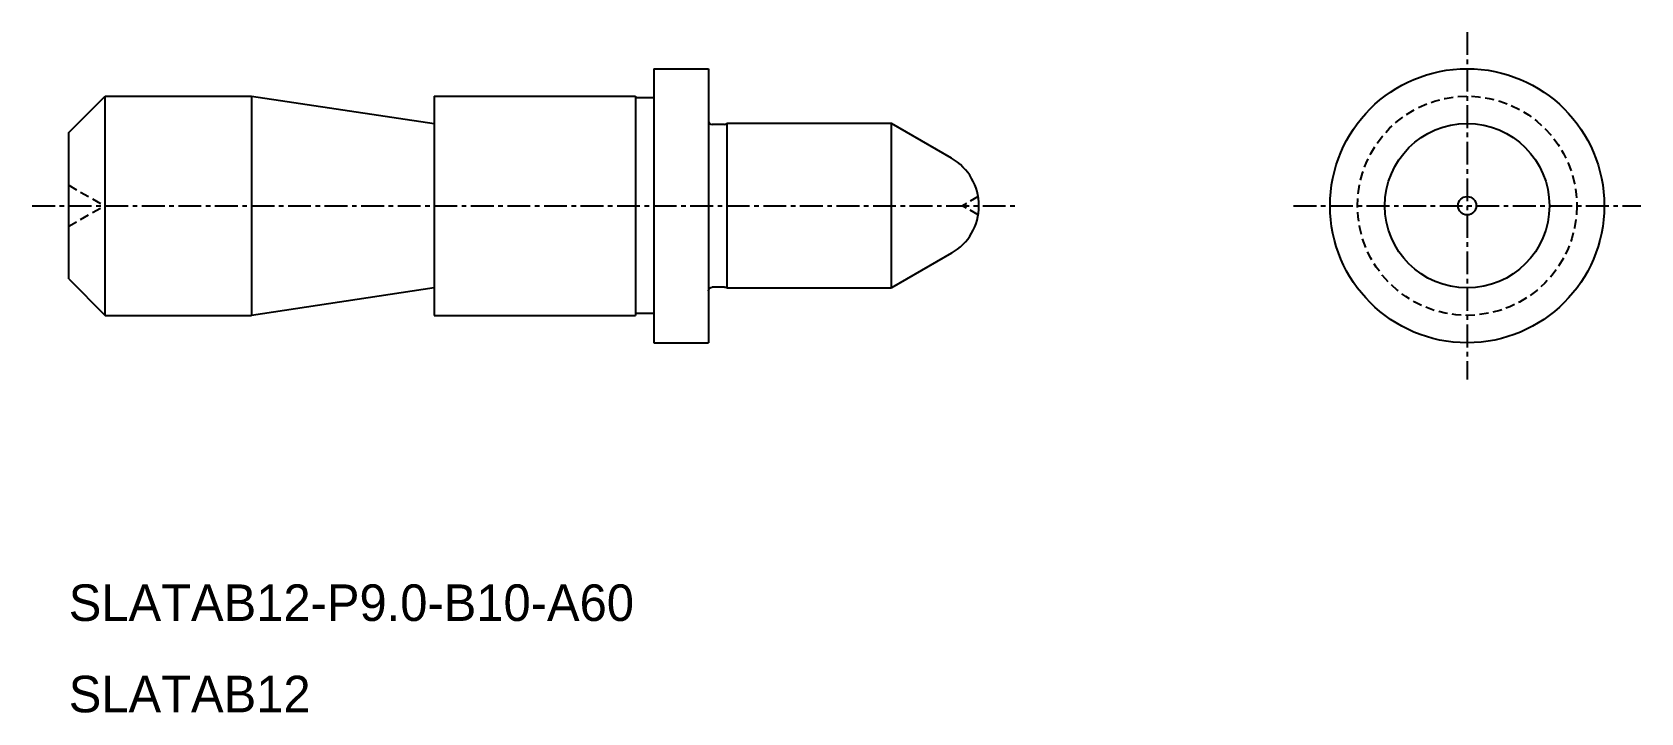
# Model space of a CAD drawing. Extents: x -1486.1 to -1398.1, y -788.3 to -751.1.
import ezdxf

# ---------------------------------------------------------------- set-up
doc = ezdxf.new("R2010")
doc.units = 0
doc.linetypes.add('CENTER', pattern=[2, 1.25, -0.25, 0.25, -0.25])
doc.linetypes.add('DASHED', pattern=[0.75, 0.5, -0.25])
doc.layers.get('0').update_dxf_attribs({"linetype": 'CONTINUOUS'})
doc.layers.add('CENTER', color=1, linetype='CENTER')

# ---------------------------------------------------------------- blocks, each defined once
blk = doc.blocks.new('A$C6D102F53')
at = {"color": 7, "linetype": 'CONTINUOUS'}
blk.add_line((-0.132, -0.05), (-0.8, -0.05), dxfattribs=at)
for centre, start, end in [((-0.8, 0.15), 180, 270), ((-0.132, 0.15), 270, 311.40962)]:
    blk.add_arc(centre, 0.2, start, end, dxfattribs=at)

msp = doc.modelspace()

# ---------------------------------------------------------------- linework, layer by layer
at = {"color": 7, "linetype": 'CONTINUOUS'}
for p, q in [((-1452.149, -753.091), (-1449.149, -753.091)), ((-1452.149, -753.091), (-1452.149, -768.091)), ((-1449.149, -753.091), (-1449.149, -768.091)), ((-1484.149, -756.591), (-1482.149, -754.591)), ((-1482.149, -754.591), (-1474.149, -754.591)), ((-1474.149, -754.591), (-1474.149, -766.591)), ((-1474.149, -754.591), (-1464.149, -756.091)), ((-1464.149, -754.591), (-1464.149, -766.591)), ((-1464.149, -754.591), (-1453.149, -754.591)), ((-1453.149, -754.591), (-1453.149, -766.591)), ((-1452.149, -754.691), (-1453.149, -754.691)), ((-1484.149, -764.591), (-1484.149, -756.591)), ((-1448.149, -756.091), (-1448.149, -765.091)), ((-1439.149, -756.091), (-1448.149, -756.091)), ((-1439.149, -765.091), (-1439.149, -756.091)), ((-1435.855, -757.993), (-1439.149, -756.091)), ((-1435.855, -763.19), (-1439.149, -765.091)), ((-1484.149, -764.591), (-1482.149, -766.591)), ((-1464.149, -765.091), (-1474.149, -766.591)), ((-1448.149, -765.091), (-1439.149, -765.091)), ((-1482.149, -766.591), (-1474.149, -766.591)), ((-1464.149, -766.591), (-1453.149, -766.591)), ((-1452.149, -766.491), (-1453.149, -766.491)), ((-1452.149, -768.091), (-1449.149, -768.091))]:
    msp.add_line(p, q, dxfattribs=at)
at = {"color": 3, "linetype": 'DASHED'}
for p, q in [((-1484.149, -759.466), (-1482.2, -760.591)), ((-1434.396, -760.091), (-1435.262, -760.591)), ((-1484.149, -761.716), (-1482.2, -760.591)), ((-1434.396, -761.091), (-1435.262, -760.591))]:
    msp.add_line(p, q, dxfattribs=at)
at = {"color": 7, "linetype": 'CONTINUOUS'}
for radius in [7.5, 4.5, 0.5]:
    msp.add_circle((-1407.649, -760.591), radius, dxfattribs=at)
at = {"color": 3, "linetype": 'DASHED'}
msp.add_circle((-1407.649, -760.591), 6, dxfattribs=at)
at = {"color": 7, "linetype": 'CONTINUOUS'}
msp.add_arc((-1437.355, -760.591), 3, 300, 60, dxfattribs=at)
at = {"layer": 'CENTER', "color": 1, "linetype": 'CENTER'}
for p, q in [((-1407.649, -751.091), (-1407.649, -770.091)), ((-1486.149, -760.591), (-1432.355, -760.591)), ((-1417.149, -760.591), (-1398.149, -760.591))]:
    msp.add_line(p, q, dxfattribs=at)
at = {"layer": 'CENTER', "color": 7, "linetype": 'CONTINUOUS'}
msp.add_line((-1482.149, -766.591), (-1482.149, -754.591), dxfattribs=at)

# ---------------------------------------------------------------- block references
msp.add_blockref('A$C6D102F53', (-1448.149, -756.091))
at = {"xscale": -1, "rotation": 180}
msp.add_blockref('A$C6D102F53', (-1448.149, -765.091), dxfattribs=at)

# ---------------------------------------------------------------- texts
at = {"color": 7, "linetype": 'CONTINUOUS'}
for s, p in [('SLATAB12-P9.0-B10-A60', (-1484.149, -783.313)), ('SLATAB12', (-1484.149, -788.313))]:
    msp.add_text(s, height=2, dxfattribs=at).set_placement(p)

doc.saveas('drawing.dxf')
